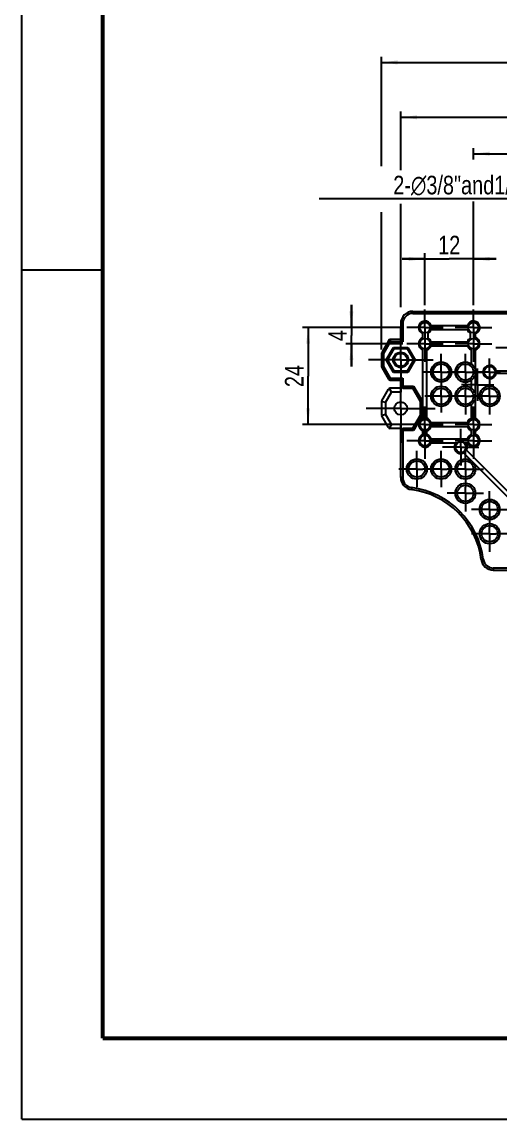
# Model space of a CAD drawing. Header units: millimetres. Extents: x 0 to 297, y 0 to 210.
# Drawn here: x 0 to 59.1, y 0 to 135.7 of the extents above; entities that cross this region are included whole.
import ezdxf

# ---------------------------------------------------------------- set-up
doc = ezdxf.new("R2010")
doc.units = ezdxf.units.MM
doc.header["$LTSCALE"] = 16.335
doc.linetypes.add('CENTER', pattern=[0.6, 0.375, -0.075, 0.075, -0.075])
doc.layers.get('0').update_dxf_attribs({"linetype": 'CONTINUOUS'})
doc.layers.add('3_ALL_AXES', color=7, linetype='CONTINUOUS')
doc.layers.add('7_ALL_FEATURES', color=7, linetype='CONTINUOUS')
doc.styles.get("Standard").update_dxf_attribs({"font": 'txt', "width": 0.8})
doc.dimstyles.new('DIMSTYLE_1', dxfattribs={"dimtxt": 2.3, "dimasz": 2, "dimexe": 0.7, "dimexo": 0.5, "dimgap": 0.575, "dimtad": 1, "dimdec": 3, "dimlfac": 2, "dimdsep": 46, "dimtxsty": 'Standard', "dimblk": '_FILLED', "dimblk1": '_FILLED', "dimblk2": '_FILLED', "dimcen": 0.09, "dimadec": 0, "dimazin": 0, "dimtm": 0.2, "dimtfac": 1, "dimtdec": 3, "dimtofl": 0, "dimtmove": 0, "dimatfit": 3, "dimldrblk": '_FILLED', "dimfxl": 1, "dimtolj": 1, "dimarcsym": 0})
doc.dimstyles.new('DIMSTYLE_12', dxfattribs={"dimtxt": 2.3, "dimasz": 2, "dimexe": 0.7, "dimexo": 0.5, "dimgap": 0.575, "dimtad": 1, "dimlfac": 2, "dimdsep": 46, "dimtxsty": 'Standard', "dimblk": '_FILLED', "dimblk1": '_FILLED', "dimblk2": '_FILLED', "dimcen": 0.09, "dimadec": 0, "dimazin": 0, "dimtp": 0.1, "dimtm": 0.1, "dimtfac": 1, "dimtofl": 0, "dimtmove": 0, "dimatfit": 3, "dimldrblk": '_FILLED', "dimfxl": 1, "dimtolj": 1, "dimarcsym": 0})
doc.dimstyles.new('DIMSTYLE_2', dxfattribs={"dimtxt": 2.3, "dimasz": 2, "dimexe": 0.7, "dimexo": 0.5, "dimgap": 0.575, "dimtad": 1, "dimdec": 1, "dimlfac": 2, "dimdsep": 46, "dimtxsty": 'Standard', "dimblk": '_FILLED', "dimblk1": '_FILLED', "dimblk2": '_FILLED', "dimcen": 0.09, "dimadec": 0, "dimazin": 0, "dimtm": 0.3, "dimtfac": 1, "dimtdec": 1, "dimtofl": 0, "dimtmove": 0, "dimatfit": 3, "dimldrblk": '_FILLED', "dimfxl": 1, "dimtolj": 1, "dimarcsym": 0})
doc.dimstyles.new('DIMSTYLE_4', dxfattribs={"dimtxt": 2.3, "dimasz": 2, "dimexe": 0.7, "dimexo": 0.5, "dimgap": 0.575, "dimtad": 1, "dimdec": 3, "dimlfac": 2, "dimdsep": 46, "dimtxsty": 'Standard', "dimblk": '_FILLED', "dimblk1": '_FILLED', "dimblk2": '_FILLED', "dimcen": 0.09, "dimadec": 0, "dimazin": 0, "dimtp": 0.2, "dimtm": 0.2, "dimtfac": 1, "dimtdec": 3, "dimtofl": 0, "dimtmove": 0, "dimatfit": 3, "dimldrblk": '_FILLED', "dimfxl": 1, "dimtolj": 1, "dimarcsym": 0})
doc.dimstyles.new('DIMSTYLE_5', dxfattribs={"dimtxt": 2.3, "dimasz": 2, "dimexe": 0.7, "dimexo": 0.5, "dimgap": 0.575, "dimtad": 1, "dimdec": 3, "dimlfac": 2, "dimdsep": 46, "dimtxsty": 'Standard', "dimblk": '_FILLED', "dimblk1": '_FILLED', "dimblk2": '_FILLED', "dimcen": 0.09, "dimadec": 0, "dimazin": 0, "dimtp": 0.3, "dimtm": 0.3, "dimtfac": 1, "dimtdec": 3, "dimtofl": 0, "dimtmove": 0, "dimatfit": 3, "dimldrblk": '_FILLED', "dimfxl": 1, "dimtolj": 1, "dimarcsym": 0})
doc.dimstyles.get("Standard").update_dxf_attribs({"dimtxt": 2.3, "dimasz": 2, "dimexe": 0.7, "dimexo": 0.5, "dimtad": 1, "dimdsep": 46, "dimtxsty": 'Standard', "dimblk": '_FILLED', "dimblk1": '_FILLED', "dimblk2": '_FILLED', "dimcen": 0.09, "dimadec": 0, "dimazin": 0, "dimtol": 1, "dimtp": 0.05, "dimtm": 0.05, "dimtfac": 1, "dimtofl": 0, "dimtmove": 0, "dimatfit": 3, "dimldrblk": '_FILLED', "dimfxl": 1, "dimtolj": 1, "dimarcsym": 0})

# ---------------------------------------------------------------- blocks, each defined once
blk = doc.blocks.new('_FILLED')
at = {"color": 0, "linetype": 'ByBlock'}
blk.add_solid([(0, 0), (-1, 0.125), (-1, -0.125)], dxfattribs=at)
blk = doc.blocks.new('*D3')
at = {"color": 2, "linetype": 'Continuous'}
for p, q in [((46.85, 117.36), (46.85, 124.6)), ((46.85, 123.9), (78.85, 123.9)), ((110.85, 123.9), (78.85, 123.9)), ((110.85, 112.52), (110.85, 124.6)), ((46.85, 100.4), (46.85, 113.21)), ((110.85, 100.4), (110.85, 109.44))]:
    blk.add_line(p, q, dxfattribs=at)
at = {"color": 2, "linetype": 'Continuous', "xscale": 2, "yscale": 2, "zscale": 2, "rotation": 180}
blk.add_blockref('_FILLED', (46.85, 123.9), dxfattribs=at)
at = {"color": 2, "linetype": 'Continuous', "xscale": 2, "yscale": 2, "zscale": 2}
blk.add_blockref('_FILLED', (110.85, 123.9), dxfattribs=at)
at = {"color": 2, "linetype": 'Continuous', "insert": (78.85, 126.77), "char_height": 2.3, "width": 5.52, "attachment_point": 2, "line_spacing_factor": 0.9}
blk.add_mtext('128', dxfattribs=at)
blk = doc.blocks.new('*D4')
at = {"color": 2, "linetype": 'Continuous'}
for p, q in [((44.47, 117.85), (44.47, 131.39)), ((44.47, 130.69), (78.85, 130.69)), ((113.24, 130.69), (78.85, 130.69)), ((113.24, 116.02), (113.24, 131.39)), ((44.47, 95.2), (44.47, 112.18)), ((113.24, 95.2), (113.24, 111.58))]:
    blk.add_line(p, q, dxfattribs=at)
at = {"color": 2, "linetype": 'Continuous', "xscale": 2, "yscale": 2, "zscale": 2, "rotation": 180}
blk.add_blockref('_FILLED', (44.47, 130.69), dxfattribs=at)
at = {"color": 2, "linetype": 'Continuous', "xscale": 2, "yscale": 2, "zscale": 2}
blk.add_blockref('_FILLED', (113.24, 130.69), dxfattribs=at)
at = {"color": 2, "linetype": 'Continuous', "insert": (78.85, 133.56), "char_height": 2.3, "width": 9.2, "attachment_point": 2, "line_spacing_factor": 0.9}
blk.add_mtext('137.6', dxfattribs=at)
blk = doc.blocks.new('*D6')
at = {"color": 2, "linetype": 'Continuous'}
for p, q in [((47.1, 97.9), (34.7, 97.9)), ((35.4, 97.9), (35.4, 91.9)), ((35.4, 85.9), (35.4, 91.9)), ((47.7, 85.9), (34.7, 85.9))]:
    blk.add_line(p, q, dxfattribs=at)
at = {"color": 2, "linetype": 'Continuous', "xscale": 2, "yscale": 2, "zscale": 2}
for p, rotation in [((35.4, 97.9), 90), ((35.4, 85.9), 270)]:
    blk.add_blockref('_FILLED', p, dxfattribs=dict(at, rotation=rotation))
at = {"color": 2, "linetype": 'Continuous', "insert": (32.53, 91.9), "char_height": 2.3, "width": 3.68, "attachment_point": 2, "rotation": 90, "line_spacing_factor": 0.9}
blk.add_mtext('24', dxfattribs=at)
blk = doc.blocks.new('*D9')
at = {"color": 2, "linetype": 'Continuous'}
for p, q in [((55.85, 118.69), (55.85, 120.1)), ((101.85, 99.98), (101.85, 120.1)), ((55.85, 119.4), (78.85, 119.4)), ((101.85, 119.4), (78.85, 119.4)), ((55.85, 100.65), (55.85, 113.5))]:
    blk.add_line(p, q, dxfattribs=at)
at = {"color": 2, "linetype": 'Continuous', "xscale": 2, "yscale": 2, "zscale": 2, "rotation": 180}
blk.add_blockref('_FILLED', (55.85, 119.4), dxfattribs=at)
at = {"color": 2, "linetype": 'Continuous', "xscale": 2, "yscale": 2, "zscale": 2}
blk.add_blockref('_FILLED', (101.85, 119.4), dxfattribs=at)
at = {"color": 2, "linetype": 'Continuous', "insert": (78.85, 122.27), "char_height": 2.3, "width": 3.68, "attachment_point": 2, "line_spacing_factor": 0.9}
blk.add_mtext('92', dxfattribs=at)
blk = doc.blocks.new('*D10')
at = {"color": 2, "linetype": 'Continuous'}
for p, q in [((49.85, 106.38), (47.05, 106.38)), ((47.05, 106.38), (52.85, 106.38)), ((49.85, 100.65), (49.85, 107.08)), ((58.65, 106.38), (52.85, 106.38)), ((55.85, 100.65), (55.85, 107.08)), ((55.85, 106.38), (58.65, 106.38))]:
    blk.add_line(p, q, dxfattribs=at)
at = {"color": 2, "linetype": 'Continuous', "xscale": 2, "yscale": 2, "zscale": 2}
blk.add_blockref('_FILLED', (49.85, 106.38), dxfattribs=at)
at = {"color": 2, "linetype": 'Continuous', "xscale": 2, "yscale": 2, "zscale": 2, "rotation": 180}
blk.add_blockref('_FILLED', (55.85, 106.38), dxfattribs=at)
at = {"color": 2, "linetype": 'Continuous', "insert": (52.85, 109.25), "char_height": 2.3, "width": 3.68, "attachment_point": 2, "line_spacing_factor": 0.9}
blk.add_mtext('12', dxfattribs=at)
blk = doc.blocks.new('*D21')
at = {"color": 2, "linetype": 'Continuous'}
for p, q in [((40.75, 97.9), (40.75, 100.7)), ((40.75, 100.7), (40.75, 96.9)), ((47.1, 97.9), (40.05, 97.9)), ((40.75, 93.1), (40.75, 96.9)), ((47.1, 95.9), (40.05, 95.9)), ((40.75, 95.9), (40.75, 93.1))]:
    blk.add_line(p, q, dxfattribs=at)
at = {"color": 2, "linetype": 'Continuous', "xscale": 2, "yscale": 2, "zscale": 2}
for p, rotation in [((40.75, 97.9), 270), ((40.75, 95.9), 90)]:
    blk.add_blockref('_FILLED', p, dxfattribs=dict(at, rotation=rotation))
at = {"color": 2, "linetype": 'Continuous', "insert": (37.88, 96.9), "char_height": 2.3, "width": 1.84, "attachment_point": 2, "rotation": 90, "line_spacing_factor": 0.9}
blk.add_mtext('4', dxfattribs=at)

msp = doc.modelspace()

# ---------------------------------------------------------------- linework, layer by layer
at = {"color": 7, "linetype": 'Continuous'}
for p, q in [((0, 0), (0, 210)), ((10, 105), (0, 105)), ((0, 0), (297, 0))]:
    msp.add_line(p, q, dxfattribs=at)
at = {"color": 7, "linetype": 'Continuous', "const_width": 0.5}
for points in [[(10, 200), (10, 10)], [(10, 10), (287, 10)]]:
    msp.add_lwpolyline(points, dxfattribs=at)
at = {"layer": '3_ALL_AXES', "color": 7, "linetype": 'CENTER'}
for p, q in [((49.85439, 98.1485), (49.85439, 100.1485)), ((55.85439, 98.1485), (55.85439, 100.1485)), ((46.85439, 93.8985), (46.85439, 97.8989)), ((49.85439, 97.8985), (47.60439, 97.8985)), ((49.85439, 97.8985), (49.85439, 98.1485)), ((49.85439, 97.8985), (49.85439, 95.6485)), ((49.85439, 97.8985), (52.10439, 97.8985)), ((55.85439, 97.8985), (53.60439, 97.8985)), ((55.85439, 97.8985), (55.85439, 98.1485)), ((55.85439, 97.8985), (55.85439, 95.6485)), ((55.85439, 97.8985), (58.10439, 97.8985)), ((49.85439, 95.8985), (47.60439, 95.8985)), ((49.85439, 95.8985), (52.10439, 95.8985)), ((49.85439, 95.6485), (49.85439, 93.6485)), ((55.85439, 95.8985), (53.60439, 95.8985)), ((55.85439, 95.8985), (58.10439, 95.8985)), ((55.85439, 95.6485), (55.85439, 93.6485)), ((60.85439, 95.3985), (58.60439, 95.3985)), ((46.85439, 93.8985), (42.854, 93.8985)), ((46.85439, 93.8985), (46.85439, 89.8981)), ((46.85439, 93.8985), (50.85479, 93.8985)), ((51.85439, 94.3985), (51.85439, 94.6485)), ((51.85439, 92.3985), (51.85439, 94.3985)), ((54.85439, 92.38652), (54.85439, 94.63652)), ((57.85439, 92.3985), (57.85439, 94.0735)), ((51.85439, 92.3985), (49.60439, 92.3985)), ((51.85439, 92.3985), (51.85439, 90.1485)), ((51.85439, 92.3985), (54.10439, 92.3985)), ((54.85439, 92.38652), (52.60439, 92.38652)), ((54.85439, 92.38652), (54.85439, 90.13652)), ((54.85439, 92.38652), (57.10439, 92.38652)), ((57.85439, 92.3985), (56.17939, 92.3985)), ((56.35439, 92.4485), (56.35439, 92.8235)), ((56.35439, 90.8235), (56.35439, 92.4485)), ((57.85439, 92.3985), (57.85439, 90.7235)), ((57.85439, 92.3985), (59.17939, 92.3985)), ((46.85439, 87.8985), (46.85439, 89.8981)), ((51.85439, 89.3985), (51.85439, 90.1485)), ((54.72939, 90.8235), (54.35439, 90.8235)), ((56.35439, 90.8235), (54.72939, 90.8235)), ((54.85439, 89.3985), (54.85439, 90.13652)), ((56.35439, 90.8235), (56.35439, 88.8235)), ((56.35439, 90.8235), (58.35439, 90.8235)), ((57.85439, 89.3985), (57.85439, 90.7235)), ((51.85439, 89.3985), (49.85439, 89.3985)), ((51.85439, 89.3985), (51.85439, 87.3985)), ((51.85439, 89.3985), (52.60439, 89.3985)), ((54.85439, 89.3985), (52.60439, 89.3985)), ((54.85439, 89.3985), (54.85439, 87.1485)), ((54.85439, 89.3985), (55.60439, 89.3985)), ((57.85439, 89.3985), (55.60439, 89.3985)), ((57.85439, 89.3985), (57.85439, 87.1485)), ((57.85439, 89.3985), (59.17939, 89.3985)), ((46.85439, 87.8985), (42.59093, 87.8985)), ((46.85439, 87.8985), (46.85439, 83.63504)), ((46.85439, 87.8985), (51.11786, 87.8985)), ((49.85439, 87.5485), (49.85439, 88.1485)), ((49.85439, 86.1485), (49.85439, 87.5485)), ((55.85439, 87.5485), (55.85439, 88.1485)), ((55.85439, 86.1485), (55.85439, 87.5485)), ((48.20439, 85.8985), (47.60439, 85.8985)), ((49.85439, 85.8985), (48.20439, 85.8985)), ((49.85439, 85.8985), (49.85439, 86.1485)), ((49.85439, 85.8985), (49.85439, 84.2485)), ((49.85439, 85.8985), (51.50439, 85.8985)), ((51.50439, 85.8985), (52.10439, 85.8985)), ((54.20439, 85.8985), (53.60439, 85.8985)), ((55.85439, 85.8985), (54.20439, 85.8985)), ((55.85439, 85.8985), (55.85439, 86.1485)), ((55.85439, 85.8985), (55.85439, 84.2485)), ((55.85439, 85.8985), (57.50439, 85.8985)), ((57.50439, 85.8985), (58.10439, 85.8985)), ((49.85439, 84.2485), (49.85439, 83.6485)), ((54.27902, 84.7513), (54.27919, 85.35354)), ((54.27902, 83.1013), (54.27902, 84.7513)), ((55.85439, 84.2485), (55.85439, 83.6485)), ((48.20439, 83.8985), (47.60439, 83.8985)), ((49.85439, 83.8985), (48.20439, 83.8985)), ((49.85439, 83.8985), (51.50439, 83.8985)), ((49.85439, 83.6485), (49.85439, 82.2485)), ((51.50439, 83.8985), (52.10439, 83.8985)), ((52.62902, 83.1013), (52.02919, 83.10354)), ((54.27902, 83.1013), (52.62902, 83.1013)), ((54.20439, 83.8985), (53.60439, 83.8985)), ((55.85439, 83.8985), (54.20439, 83.8985)), ((54.27902, 83.1013), (54.27902, 81.4513)), ((54.27902, 83.1013), (55.92902, 83.1013)), ((55.85439, 83.8985), (57.50439, 83.8985)), ((55.85439, 83.6485), (55.85439, 82.2485)), ((55.92902, 83.1013), (56.52919, 83.10354)), ((57.50439, 83.8985), (58.10439, 83.8985)), ((48.85439, 80.3985), (48.85439, 82.6485)), ((49.85439, 82.2485), (49.85439, 81.6485)), ((51.85439, 80.3985), (51.85439, 82.6485)), ((54.27902, 81.4513), (54.27919, 80.85354)), ((54.85439, 80.3985), (54.85439, 82.6485)), ((55.85439, 82.2485), (55.85439, 81.6485)), ((48.85439, 80.3985), (46.60439, 80.3985)), ((48.85439, 80.3985), (48.85439, 78.1485)), ((48.85439, 80.3985), (49.60439, 80.3985)), ((51.85439, 80.3985), (49.60439, 80.3985)), ((51.85439, 80.3985), (51.85439, 78.1485)), ((51.85439, 80.3985), (52.60439, 80.3985)), ((54.85439, 80.3985), (52.60439, 80.3985)), ((54.85439, 80.3985), (54.85439, 78.1485)), ((54.85439, 80.3985), (57.10439, 80.3985)), ((54.85439, 77.3985), (52.60439, 77.3985)), ((54.85439, 77.3985), (54.85439, 78.1485)), ((54.85439, 77.3985), (54.85439, 75.1485)), ((54.85439, 77.3985), (57.10439, 77.3985)), ((57.85439, 75.3985), (57.85439, 77.6485)), ((57.85439, 75.3985), (55.60439, 75.3985)), ((57.85439, 75.3985), (57.85439, 73.1485)), ((57.85439, 75.3985), (60.10439, 75.3985)), ((57.85439, 72.3985), (55.60439, 72.3985)), ((57.85439, 72.3985), (57.85439, 73.1485)), ((57.85439, 72.3985), (57.85439, 70.1485)), ((57.85439, 72.3985), (58.60439, 72.3985)), ((60.85439, 72.3985), (58.60439, 72.3985))]:
    msp.add_line(p, q, dxfattribs=at)
at = {"layer": '3_ALL_AXES', "color": 7, "linetype": 'Continuous'}
msp.add_line((55.60439, 90.3985), (55.60439, 91.38652), dxfattribs=at)
for centre, radius in [((51.85439, 92.3985), 1.25), ((54.85439, 92.38652), 1.25), ((51.85439, 92.3985), 1), ((54.85439, 92.38652), 1), ((51.85439, 89.3985), 1.25), ((51.85439, 89.3985), 1), ((54.85439, 89.3985), 1.25), ((54.85439, 89.3985), 1), ((57.85439, 89.3985), 1.25), ((57.85439, 89.3985), 1), ((46.85439, 87.8985), 0.8), ((48.85439, 80.3985), 1.25), ((51.85439, 80.3985), 1.25), ((54.85439, 80.3985), 1.25), ((48.85439, 80.3985), 1), ((51.85439, 80.3985), 1), ((54.85439, 80.3985), 1), ((54.85439, 77.3985), 1.25), ((54.85439, 77.3985), 1), ((57.85439, 75.3985), 1.25), ((57.85439, 75.3985), 1), ((57.85439, 72.3985), 1.25), ((57.85439, 72.3985), 1)]:
    msp.add_circle(centre, radius, dxfattribs=at)
at = {"layer": '7_ALL_FEATURES', "color": 7, "linetype": 'Continuous'}
for p, q in [((48.35439, 99.6485), (48.35439, 99.8985)), ((48.35439, 99.8985), (64.85439, 99.8985)), ((48.35439, 99.6485), (64.10439, 99.6485)), ((46.85439, 98.3985), (46.85439, 96.3985)), ((47.10439, 98.3985), (46.85439, 98.3985)), ((47.10439, 98.3985), (47.10439, 96.1485)), ((50.45439, 98.1485), (55.25439, 98.1485)), ((45.55536, 96.3985), (45.55536, 96.1485)), ((46.85439, 96.3985), (45.55536, 96.3985)), ((46.85439, 96.3985), (47.10439, 96.1485)), ((49.60439, 96.4985), (49.60439, 97.2985)), ((50.22939, 96.42942), (50.22939, 97.36758)), ((50.45439, 97.6485), (55.25439, 97.6485)), ((55.47939, 96.42942), (55.47939, 97.36758)), ((56.10439, 96.4985), (56.10439, 97.2985)), ((45.33885, 96.2735), (44.50114, 94.82254)), ((45.55536, 96.1485), (44.71764, 94.69754)), ((45.06461, 93.8985), (45.9595, 95.4485)), ((45.23781, 93.8985), (46.0461, 95.2985)), ((45.33885, 96.2735), (45.55536, 96.1485)), ((47.10439, 96.1485), (45.55536, 96.1485)), ((46.0461, 95.2985), (45.9595, 95.4485)), ((45.9595, 95.4485), (47.74929, 95.4485)), ((46.0461, 95.2985), (47.66269, 95.2985)), ((47.66269, 95.2985), (47.74929, 95.4485)), ((47.66269, 95.2985), (48.47098, 93.8985)), ((47.74929, 95.4485), (48.64418, 93.8985)), ((49.60439, 86.4985), (49.60439, 95.2985)), ((50.10439, 86.4985), (50.10439, 95.2985)), ((50.45439, 96.1485), (55.25439, 96.1485)), ((50.45439, 95.6485), (55.25439, 95.6485)), ((55.60439, 93.38652), (55.60439, 95.2985)), ((56.10439, 86.4985), (56.10439, 95.2985)), ((44.46764, 94.69754), (44.46764, 93.09946)), ((44.46764, 94.69754), (44.71764, 94.69754)), ((44.50114, 94.82254), (44.71764, 94.69754)), ((44.71764, 94.69754), (44.71764, 93.09946)), ((45.9595, 92.3485), (45.06461, 93.8985)), ((45.23781, 93.8985), (45.06461, 93.8985)), ((46.0461, 92.4985), (45.23781, 93.8985)), ((48.47098, 93.8985), (47.66269, 92.4985)), ((48.64418, 93.8985), (47.74929, 92.3485)), ((48.47098, 93.8985), (48.64418, 93.8985)), ((44.46764, 93.09946), (44.71764, 93.09946)), ((44.50114, 92.97446), (44.71764, 93.09946)), ((44.50114, 92.97446), (45.33885, 91.5235)), ((44.71764, 93.09946), (45.55536, 91.6485)), ((46.0461, 92.4985), (45.9595, 92.3485)), ((47.74929, 92.3485), (45.9595, 92.3485)), ((47.66269, 92.4985), (46.0461, 92.4985)), ((47.66269, 92.4985), (47.74929, 92.3485)), ((58.51772, 92.5235), (60.19107, 92.5235)), ((58.51772, 92.2735), (60.19107, 92.2735)), ((45.33885, 91.5235), (45.55536, 91.6485)), ((45.55536, 91.3985), (45.55536, 91.6485)), ((45.55536, 91.6485), (47.10439, 91.6485)), ((45.55536, 91.3985), (46.85439, 91.3985)), ((46.85439, 91.3985), (47.10439, 91.6485)), ((46.85439, 89.8985), (46.85439, 91.3985)), ((47.10439, 91.6485), (47.10439, 90.75205)), ((44.50114, 88.82254), (45.33885, 90.2735)), ((44.96764, 88.63055), (45.69969, 89.8985)), ((45.43036, 90.36501), (45.69969, 89.8985)), ((46.85439, 90.3985), (45.55536, 90.3985)), ((46.85439, 89.8985), (45.69969, 89.8985)), ((46.85439, 90.6485), (47.10439, 90.75205)), ((46.85439, 90.6485), (47.10439, 90.3985)), ((47.10439, 90.75205), (47.20795, 90.6485)), ((47.10439, 90.3985), (47.20795, 90.6485)), ((47.10439, 90.3985), (48.29777, 90.3985)), ((47.20795, 90.6485), (48.44211, 90.6485)), ((48.29777, 90.3985), (48.44211, 90.6485)), ((48.29777, 90.3985), (49.24115, 88.76453)), ((48.44211, 90.6485), (49.49115, 88.83151)), ((44.46764, 88.69754), (44.46764, 87.09946)), ((44.96764, 88.63055), (44.47616, 88.76224)), ((44.96764, 88.63055), (44.96764, 87.16645)), ((49.24115, 88.76453), (49.49115, 88.83151)), ((49.24115, 88.76453), (49.24115, 87.03248)), ((49.49115, 88.83151), (49.49115, 86.96549)), ((55.60439, 86.4985), (55.60439, 88.3985)), ((44.47616, 87.03476), (44.96764, 87.16645)), ((45.33885, 85.5235), (44.50114, 86.97446)), ((45.69969, 85.8985), (44.96764, 87.16645)), ((49.24115, 87.03248), (48.29777, 85.3985)), ((49.49115, 86.96549), (48.44211, 85.1485)), ((49.24115, 87.03248), (49.49115, 86.96549)), ((45.69969, 85.8985), (45.43036, 85.43199)), ((46.85439, 85.8985), (45.69969, 85.8985)), ((46.85439, 79.35068), (46.85439, 85.8985)), ((50.45439, 86.1485), (55.25439, 86.1485)), ((50.45439, 85.6485), (55.25439, 85.6485)), ((46.85439, 85.3985), (45.55536, 85.3985)), ((47.10439, 85.3985), (46.85439, 85.1485)), ((46.85439, 85.1485), (47.10439, 85.04495)), ((48.29777, 85.3985), (47.10439, 85.3985)), ((47.10439, 85.3985), (47.20795, 85.1485)), ((47.20795, 85.1485), (47.10439, 85.04495)), ((47.10439, 85.04495), (47.10439, 79.35068)), ((48.44211, 85.1485), (47.20795, 85.1485)), ((48.29777, 85.3985), (48.44211, 85.1485)), ((49.60439, 84.4985), (49.60439, 85.2985)), ((50.10439, 84.4985), (50.10439, 85.2985)), ((50.45439, 84.1485), (55.25439, 84.1485)), ((55.60439, 84.4985), (55.60439, 85.2985)), ((56.10439, 84.4985), (56.10439, 85.2985)), ((50.45439, 83.6485), (53.92821, 83.6485)), ((54.62983, 83.6485), (55.25439, 83.6485)), ((61.8097, 75.92416), (54.88006, 82.85381)), ((54.5265, 82.50026), (61.45615, 75.57061)), ((47.10439, 79.35068), (46.85439, 79.35068)), ((48.19206, 78.11127), (48.15959, 77.86339)), ((57.06716, 69.23616), (56.81928, 69.2037)), ((58.30658, 68.1485), (58.30658, 67.8985)), ((64.60439, 68.1485), (58.30658, 68.1485)), ((58.30658, 67.8985), (64.35439, 67.8985))]:
    msp.add_line(p, q, dxfattribs=at)
at = {"layer": '7_ALL_FEATURES', "color": 7, "linetype": 'CENTER'}
for p, q in [((54.85439, 92.38652), (54.85439, 94.63652)), ((54.85439, 92.38652), (52.60439, 92.38652)), ((54.85439, 92.38652), (54.85439, 90.13652)), ((54.85439, 92.38652), (57.10439, 92.38652)), ((49.85439, 83.8985), (49.85439, 86.1485)), ((49.85439, 83.8985), (47.60439, 83.8985)), ((49.85439, 83.8985), (49.85439, 81.6485)), ((49.85439, 83.8985), (52.10439, 83.8985)), ((57.85439, 75.3985), (57.85439, 77.6485)), ((57.85439, 75.3985), (55.60439, 75.3985)), ((57.85439, 75.3985), (57.85439, 73.1485)), ((57.85439, 75.3985), (60.10439, 75.3985))]:
    msp.add_line(p, q, dxfattribs=at)
at = {"layer": '7_ALL_FEATURES', "color": 7, "linetype": 'Continuous'}
for centre, radius in [((49.85439, 97.8985), 0.65), ((55.85439, 97.8985), 0.65), ((49.85439, 95.8985), 0.65), ((55.85439, 95.8985), 0.65), ((46.85439, 93.8985), 0.95), ((46.85439, 93.8985), 0.8), ((57.85439, 92.3985), 0.675), ((49.85439, 85.8985), 0.65), ((55.85439, 85.8985), 0.65), ((49.85439, 83.8985), 0.65), ((55.85439, 83.8985), 0.65), ((54.27902, 83.1013), 0.65)]:
    msp.add_circle(centre, radius, dxfattribs=at)
for centre, radius, start, end in [((48.35439, 98.3985), 1.5, 90, 180), ((48.35439, 98.3985), 1.25, 90, 180), ((49.85439, 97.8985), 0.8, 18.2099569, 251.7900431), ((55.85439, 97.8985), 0.8, 288.2099569, 161.7900431), ((45.55536, 96.1485), 0.25, 90, 150), ((49.8544, 95.89855), 0.80002, 108.2115746, 251.7907978), ((49.85439, 97.8985), 0.79996, 297.9531869, 341.7900431), ((49.85854, 95.89983), 0.79565, 18.2124201, 62.0296447), ((55.85439, 97.8985), 0.79997, 198.2099569, 242.0468131), ((55.85439, 95.8985), 0.79996, 117.9531869, 161.7900431), ((55.85439, 95.89845), 0.80002, 288.2115746, 71.7907978), ((49.85439, 95.8985), 0.79995, 288.2099569, 341.7900431), ((55.84554, 95.89564), 0.79069, 198.2134552, 201.1950649), ((55.85238, 95.89826), 0.79802, 201.1925577, 202.6953613), ((55.86013, 95.90171), 0.8065, 202.7094161, 216.0153952), ((55.85638, 95.9004), 0.80269, 216.097271, 247.3011034), ((55.85436, 95.8972), 0.79876, 247.3121381, 248.8133029), ((55.85186, 95.89064), 0.79174, 248.8108913, 251.7868047), ((44.71764, 94.69754), 0.25, 150, 180), ((44.71764, 93.09946), 0.25, 180, 210), ((57.85439, 92.3985), 0.825, 8.714742, 351.285258), ((45.55536, 91.6485), 0.25, 210, 270), ((45.55536, 90.1485), 0.25, 90, 150), ((44.71764, 88.69754), 0.25, 150, 180), ((44.71764, 87.09946), 0.25, 180, 210), ((45.55536, 85.6485), 0.25, 210, 270), ((49.8544, 85.89855), 0.80002, 108.2115746, 251.7907978), ((49.85439, 85.8985), 0.79995, 288.2099569, 341.7900431), ((49.85693, 85.90636), 0.79174, 68.8108913, 71.7868047), ((49.85443, 85.89981), 0.79876, 67.3121381, 68.8133029), ((49.85241, 85.8966), 0.80269, 36.097271, 67.3011034), ((49.84866, 85.89529), 0.8065, 22.7094161, 36.0153952), ((49.85641, 85.89875), 0.79802, 21.1925577, 22.6953613), ((49.86325, 85.90136), 0.79069, 18.2134552, 21.1950649), ((55.84554, 85.89564), 0.79069, 198.2134552, 201.1950649), ((55.85439, 85.8985), 0.79995, 108.2099569, 161.7900431), ((55.85238, 85.89826), 0.79802, 201.1925577, 202.6953613), ((55.86013, 85.90171), 0.8065, 202.7094161, 216.0153952), ((55.85439, 85.89845), 0.80002, 288.2115746, 71.7907978), ((49.85439, 83.8985), 0.8, 108.2099569, 341.7900431), ((49.85693, 83.90636), 0.79174, 68.8108913, 71.7868047), ((49.85443, 83.89981), 0.79876, 67.3121381, 68.8133029), ((49.85241, 83.8966), 0.80269, 36.097271, 67.3011034), ((49.84866, 83.89529), 0.8065, 22.7094161, 36.0153952), ((49.85641, 83.89875), 0.79802, 21.1925577, 22.6953613), ((49.86325, 83.90136), 0.79069, 18.2134552, 21.1950649), ((55.85439, 83.8985), 0.8, 198.2099569, 71.7900431), ((55.85439, 83.8985), 0.79995, 108.2099569, 161.7900431), ((55.85638, 85.9004), 0.80269, 216.097271, 247.3011034), ((55.85436, 85.8972), 0.79876, 247.3121381, 248.8133029), ((55.85186, 85.89064), 0.79174, 248.8108913, 251.7868047), ((54.27902, 83.1013), 0.8, 136.8425737, 296.7900431), ((54.27902, 83.1013), 0.79999, 333.2099569, 43.1574263), ((48.35439, 79.35068), 1.5, 180, 262.5379123), ((48.35439, 79.35068), 1.25, 180, 262.5379123), ((46.85439, 67.8985), 10.05, 7.4620877, 82.5379123), ((46.85439, 67.8985), 10.3, 7.4620877, 82.5379123), ((58.30658, 69.3985), 1.25, 187.4620877, 270), ((58.30658, 69.3985), 1.5, 187.4620877, 270)]:
    msp.add_arc(centre, radius, start, end, dxfattribs=at)

# ---------------------------------------------------------------- texts
at = {"color": 2, "linetype": 'Continuous', "insert": (70.23407, 116.67213), "char_height": 2.3, "width": 36.1866667, "attachment_point": 3, "line_spacing_factor": 0.9}
msp.add_mtext('2-\\Fgdt;{\\Fgdt;n}\\Ftxt;3/8"and1/4" THRU', dxfattribs=at)

# ---------------------------------------------------------------- dimensions: what is measured, and where the dimension line sits
at = {"color": 2, "linetype": 'Continuous'}
for base, p1, p2, angle, dimstyle, picture, middle in [((44.46764, 130.68654), (113.24115, 94.69754), (44.46764, 94.69754), 180, 'DIMSTYLE_2', '*D4', (79.0844, 130.68654)), ((46.85439, 123.8985), (110.85439, 99.8985), (46.85439, 99.8985), 180, 'DIMSTYLE_1', '*D3', (79.1419, 123.8985)), ((55.85439, 119.3985), (101.85439, 99.48283), (55.85439, 100.1485), 180, 'DIMSTYLE_5', '*D9', (78.85439, 119.3985)), ((49.85439, 106.3757), (55.85439, 100.1485), (49.85439, 100.1485), 180, 'DIMSTYLE_4', '*D10', (53.08439, 106.3757)), ((40.75322, 95.8985), (47.60439, 97.8985), (47.60439, 95.8985), 270, 'DIMSTYLE_12', '*D21', (40.75322, 96.956)), ((35.40198, 85.8985), (47.60439, 97.8985), (48.20439, 85.8985), 270, 'DIMSTYLE_4', '*D6', (35.40198, 91.956))]:
    dim = msp.add_linear_dim(base=base, p1=p1, p2=p2, angle=angle, dimstyle=dimstyle, dxfattribs=at)
    dim.commit()
    dim.dimension.update_dxf_attribs({"geometry": picture, "text_midpoint": middle, "dimtype": 160})

# ---------------------------------------------------------------- leaders
at = {"color": 2, "linetype": 'Continuous', "annotation_type": 0, "has_hookline": 1, "hookline_direction": 1, "text_width": 32.82918}
msp.add_leader([(78.85439, 92.4985), (72.23407, 113.79713), (70.23407, 113.79713)], dimstyle='Standard', override={"dimtad": 1}, dxfattribs=at)

doc.saveas('drawing.dxf')
